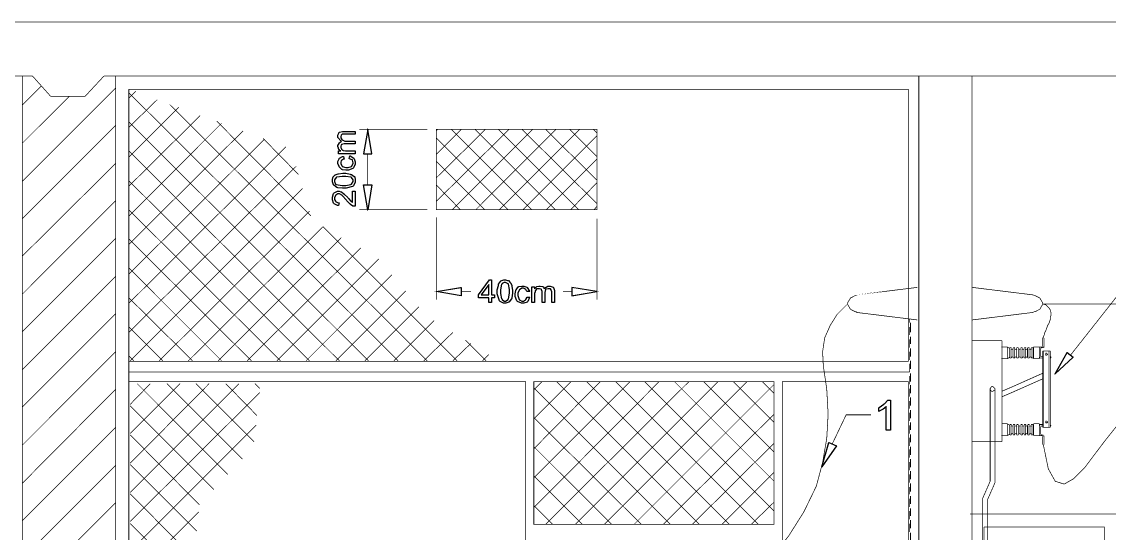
# Model space of a CAD drawing. Header units: metres. Extents: x -593 to 248, y 430 to 1024.
# Drawn here: x 97.4 to 164, y 659.2 to 690.5 of the extents above; entities that cross this region are included whole.
import ezdxf

# ---------------------------------------------------------------- set-up
doc = ezdxf.new("R2010")
doc.units = ezdxf.units.M
doc.header["$MEASUREMENT"] = 0
for name, color, linetype in [('C00-00-00-BLACK', 7, 'Continuous'), ('C00-7E-FF', 150, 'Continuous'), ('CFF-00-00', 1, 'Continuous'), ('CFF-7E-00', 30, 'Continuous')]:
    doc.layers.add(name, color=color, linetype=linetype)

msp = doc.modelspace()

# ---------------------------------------------------------------- linework, layer by layer
at = {"layer": 'C00-00-00-BLACK', "const_width": 0.0423}
for points in [[(221.94, 690.528), (89.234, 690.528)], [(98.057, 687.223), (89.234, 687.223), (89.234, 690.528)], [(97.421, 616.899), (97.421, 687.223)], [(99.159, 685.992), (98.057, 687.223)], [(99.159, 685.992), (101.279, 685.992), (102.425, 687.223)], [(102.425, 687.223), (208.75, 687.223)], [(103.147, 618.553), (103.147, 687.223)], [(152.343, 618.553), (152.343, 687.223)], [(155.609, 618.553), (155.609, 687.223)], [(97.421, 685.443), (98.609, 686.628)], [(97.421, 680.778), (103.147, 686.501)], [(103.952, 618.553), (103.952, 686.416)], [(103.952, 686.416), (151.706, 686.416), (151.706, 669.758), (119.856, 669.758), (103.952, 669.758)], [(103.952, 685.866), (104.378, 686.289)], [(120.451, 669.801), (103.952, 686.205)], [(97.421, 683.111), (100.306, 685.992)], [(103.952, 684.085), (105.69, 685.782)], [(122.231, 669.801), (106.454, 685.486)], [(103.952, 682.262), (107.004, 685.316)], [(103.952, 680.482), (108.319, 684.805)], [(97.421, 678.489), (103.147, 684.212)], [(118.625, 669.801), (103.952, 684.424)], [(103.952, 678.659), (109.635, 684.339)], [(115.106, 678.659), (109.338, 684.466)], [(103.952, 676.924), (110.95, 683.873)], [(122.781, 683.873), (122.867, 683.959)], [(122.781, 682.432), (124.308, 683.959)], [(122.781, 680.992), (125.792, 683.959)], [(122.781, 679.55), (127.235, 683.959)], [(127.193, 679.042), (122.781, 683.45)], [(128.634, 679.042), (123.716, 683.959)], [(123.758, 679.042), (128.677, 683.959)], [(130.077, 679.042), (125.157, 683.959)], [(125.2, 679.042), (130.118, 683.959)], [(131.518, 679.042), (126.6, 683.959)], [(126.641, 679.042), (131.561, 683.959)], [(132.622, 679.423), (128.041, 683.959)], [(128.084, 679.042), (132.622, 683.577)], [(132.622, 680.862), (129.484, 683.959)], [(132.622, 682.305), (130.968, 683.959)], [(132.622, 683.746), (132.41, 683.959)], [(103.952, 675.1), (112.264, 683.366)], [(103.952, 673.319), (113.579, 682.898)], [(114.341, 681.204), (112.18, 683.407)], [(116.845, 669.801), (103.952, 682.644)], [(129.525, 679.042), (132.622, 682.136)], [(97.421, 676.2), (103.147, 681.882)], [(103.952, 671.538), (114.214, 681.713)], [(125.75, 679.042), (122.781, 682.009)], [(115.022, 669.801), (103.952, 680.821)], [(104.036, 669.801), (114.599, 680.355)], [(124.266, 679.042), (122.781, 680.566)], [(131.01, 679.042), (132.622, 680.694)], [(97.421, 673.87), (103.147, 679.593)], [(113.241, 669.801), (103.952, 679.042)], [(105.819, 669.801), (115.022, 678.958)], [(122.824, 679.042), (122.781, 679.084)], [(132.452, 679.042), (132.622, 679.254)], [(107.6, 669.801), (115.825, 677.982)], [(124.055, 669.801), (115.825, 678.024)], [(97.421, 671.581), (103.147, 677.304)], [(111.458, 669.801), (103.952, 677.261)], [(109.423, 669.801), (116.971, 677.347)], [(111.203, 669.801), (118.159, 676.709)], [(109.635, 669.801), (103.952, 675.481)], [(113.029, 669.801), (119.263, 676.031)], [(97.421, 669.251), (103.147, 674.972)], [(114.809, 669.801), (120.067, 675.058)], [(155.609, 674.293), (159.384, 673.827)], [(155.609, 674.293), (159.384, 673.827)], [(107.854, 669.801), (103.952, 673.658)], [(116.632, 669.801), (120.917, 674.081)], [(148.526, 673.785), (148.432, 673.785), (148.155, 673.643), (147.984, 673.352), (147.975, 673.277)], [(148.526, 673.785), (148.432, 673.785), (148.155, 673.643), (147.984, 673.352), (147.975, 673.277)], [(159.935, 673.277), (159.924, 673.352), (159.754, 673.643), (159.476, 673.785), (159.384, 673.785)], [(159.935, 673.277), (159.924, 673.352), (159.754, 673.643), (159.476, 673.785), (159.384, 673.785)], [(118.413, 669.801), (121.723, 673.108)], [(147.975, 673.319), (147.984, 673.246), (148.155, 672.955), (148.432, 672.812), (148.526, 672.812)], [(147.975, 673.319), (147.984, 673.246), (148.155, 672.955), (148.432, 672.812), (148.526, 672.812)], [(159.384, 672.812), (159.476, 672.812), (159.754, 672.955), (159.924, 673.246), (159.935, 673.319)], [(159.384, 672.812), (159.476, 672.812), (159.754, 672.955), (159.924, 673.246), (159.935, 673.319)], [(97.421, 666.962), (103.147, 672.682)], [(120.196, 669.801), (122.655, 672.259)], [(152.259, 672.3), (148.483, 672.766)], [(152.259, 672.3), (148.483, 672.766)], [(151.79, 672.386), (151.79, 672.131)], [(151.833, 672.131), (151.833, 671.538)], [(155.609, 672.3), (159.384, 672.766)], [(155.609, 672.3), (159.384, 672.766)], [(106.031, 669.801), (103.952, 671.877)], [(122.019, 669.801), (123.8, 671.538)], [(151.79, 671.877), (151.79, 671.369)], [(123.8, 669.801), (124.904, 670.862)], [(125.835, 669.801), (124.565, 671.072)], [(151.79, 671.116), (151.79, 670.605)], [(151.833, 671.285), (151.833, 670.819)], [(155.609, 671.031), (155.609, 664.842)], [(156.458, 671.031), (155.609, 671.031)], [(157.431, 671.031), (156.458, 671.031)], [(157.431, 671.031), (157.431, 669.588)], [(159.935, 671.201), (159.935, 670.69)], [(159.977, 671.201), (160.019, 671.201)], [(159.977, 671.201), (160.019, 671.201)], [(159.977, 671.201), (160.019, 671.201)], [(160.019, 671.201), (160.019, 670.605)], [(97.421, 664.628), (103.147, 670.351)], [(125.623, 669.801), (126.007, 670.181)], [(151.79, 670.351), (151.79, 669.843)], [(151.833, 670.563), (151.833, 670.054)], [(157.772, 670.647), (157.389, 670.647)], [(157.772, 670.647), (157.899, 670.563)], [(157.772, 670.647), (157.772, 669.927)], [(158.026, 670.563), (158.026, 670.563), (157.994, 670.605), (157.985, 670.605), (157.985, 670.605), (157.942, 670.605), (157.942, 670.605), (157.931, 670.605), (157.899, 670.563), (157.899, 670.563)], [(157.899, 670.309), (157.899, 670.563)], [(157.899, 670.012), (157.899, 670.309)], [(157.985, 670.309), (157.985, 670.563)], [(157.985, 670.52), (157.994, 670.51), (158.1, 670.51), (158.111, 670.52)], [(157.985, 670.012), (157.985, 670.309)], [(158.238, 670.563), (158.238, 670.563), (158.205, 670.605), (158.196, 670.605), (158.196, 670.605), (158.154, 670.605), (158.154, 670.605), (158.143, 670.605), (158.111, 670.563), (158.111, 670.563)], [(158.111, 670.309), (158.111, 670.563)], [(158.111, 670.012), (158.111, 670.309)], [(158.196, 670.309), (158.196, 670.563)], [(158.196, 670.012), (158.196, 670.309)], [(158.238, 670.52), (158.248, 670.51), (158.354, 670.51), (158.365, 670.52)], [(158.45, 670.563), (158.45, 670.563), (158.418, 670.605), (158.408, 670.605), (158.408, 670.605), (158.365, 670.605), (158.365, 670.605), (158.354, 670.605), (158.324, 670.563), (158.324, 670.563)], [(158.324, 670.309), (158.324, 670.563)], [(158.324, 670.012), (158.324, 670.309)], [(158.45, 670.309), (158.45, 670.563)], [(158.45, 670.52), (158.46, 670.51), (158.566, 670.51), (158.577, 670.52)], [(158.45, 670.012), (158.45, 670.309)], [(158.535, 670.309), (158.535, 670.563)], [(158.535, 670.012), (158.535, 670.309)], [(158.704, 670.563), (158.704, 670.563), (158.671, 670.605), (158.661, 670.605), (158.661, 670.605), (158.62, 670.605), (158.62, 670.605), (158.609, 670.605), (158.577, 670.563), (158.577, 670.563)], [(158.661, 670.309), (158.661, 670.563)], [(158.661, 670.52), (158.671, 670.51), (158.777, 670.51), (158.788, 670.52)], [(158.661, 670.012), (158.661, 670.309)], [(158.916, 670.563), (158.916, 670.563), (158.883, 670.605), (158.873, 670.605), (158.873, 670.605), (158.831, 670.605), (158.831, 670.605), (158.82, 670.605), (158.788, 670.563), (158.788, 670.563)], [(158.788, 670.309), (158.788, 670.563)], [(158.788, 670.012), (158.788, 670.309)], [(158.873, 670.309), (158.873, 670.563)], [(158.873, 670.52), (158.883, 670.51), (158.989, 670.51), (159, 670.52)], [(158.873, 670.012), (158.873, 670.309)], [(159, 670.309), (159, 670.563)], [(159, 670.012), (159, 670.309)], [(159.13, 670.563), (159.13, 670.563), (159.097, 670.605), (159.087, 670.605), (159.087, 670.605), (159.046, 670.605), (159.046, 670.605), (159.035, 670.605), (159.003, 670.563), (159.003, 670.563)], [(159.087, 670.309), (159.087, 670.563)], [(159.087, 670.012), (159.087, 670.309)], [(159.13, 670.52), (159.139, 670.51), (159.246, 670.51), (159.257, 670.52)], [(159.342, 670.563), (159.342, 670.563), (159.309, 670.605), (159.3, 670.605), (159.3, 670.605), (159.257, 670.605), (159.257, 670.605), (159.246, 670.605), (159.215, 670.563), (159.215, 670.563)], [(159.215, 670.309), (159.215, 670.563)], [(159.215, 670.012), (159.215, 670.309)], [(159.342, 670.563), (159.384, 670.647)], [(159.342, 670.309), (159.342, 670.563)], [(159.342, 670.012), (159.342, 670.309)], [(159.723, 670.647), (159.384, 670.647)], [(159.384, 670.647), (159.384, 669.927)], [(159.723, 670.647), (159.723, 669.927)], [(159.935, 670.647), (159.723, 670.647)], [(159.723, 670.647), (159.765, 670.647)], [(159.977, 670.605), (159.808, 670.605)], [(159.808, 670.563), (159.808, 670.054)], [(159.808, 670.563), (159.849, 670.563)], [(159.935, 670.69), (159.977, 670.69)], [(159.935, 670.393), (159.977, 670.393)], [(159.935, 670.393), (160.358, 670.393)], [(159.935, 670.393), (159.935, 669.292)], [(159.977, 670.605), (160.019, 670.605)], [(159.977, 670.393), (159.977, 669.292)], [(160.146, 670.181), (160.188, 670.181)], [(160.315, 670.393), (160.315, 669.292)], [(160.358, 670.393), (160.401, 670.393)], [(160.401, 670.393), (160.401, 669.292)], [(104.248, 669.801), (103.952, 670.097)], [(151.79, 669.631), (151.79, 669.123)], [(151.833, 669.801), (151.833, 669.292)], [(157.772, 669.927), (157.389, 669.927)], [(157.431, 669.588), (157.431, 666.451)], [(157.772, 669.927), (157.899, 670.012)], [(157.899, 670.012), (157.899, 670.012), (157.931, 669.97), (157.942, 669.97), (157.942, 669.97), (157.985, 669.97), (157.985, 669.97), (157.994, 669.97), (158.026, 670.012), (158.026, 670.012)], [(158.111, 670.012), (158.1, 670.023), (157.994, 670.023), (157.985, 670.012)], [(158.111, 670.012), (158.111, 670.012), (158.143, 669.97), (158.154, 669.97), (158.154, 669.97), (158.196, 669.97), (158.196, 669.97), (158.205, 669.97), (158.238, 670.012), (158.238, 670.012)], [(158.365, 670.012), (158.354, 670.023), (158.248, 670.023), (158.238, 670.012)], [(158.324, 670.012), (158.324, 670.012), (158.354, 669.97), (158.365, 669.97), (158.365, 669.97), (158.408, 669.97), (158.408, 669.97), (158.418, 669.97), (158.45, 670.012), (158.45, 670.012)], [(158.577, 670.012), (158.566, 670.023), (158.46, 670.023), (158.45, 670.012)], [(158.577, 670.012), (158.577, 670.012), (158.609, 669.97), (158.62, 669.97), (158.62, 669.97), (158.661, 669.97), (158.661, 669.97), (158.671, 669.97), (158.704, 670.012), (158.704, 670.012)], [(158.788, 670.012), (158.777, 670.023), (158.671, 670.023), (158.661, 670.012)], [(158.788, 670.012), (158.788, 670.012), (158.82, 669.97), (158.831, 669.97), (158.831, 669.97), (158.873, 669.97), (158.873, 669.97), (158.883, 669.97), (158.916, 670.012), (158.916, 670.012)], [(159, 670.012), (158.989, 670.023), (158.883, 670.023), (158.873, 670.012)], [(159, 670.012), (159, 670.012), (159.032, 669.97), (159.043, 669.97), (159.043, 669.97), (159.084, 669.97), (159.084, 669.97), (159.094, 669.97), (159.127, 670.012), (159.127, 670.012)], [(159.257, 670.012), (159.246, 670.023), (159.139, 670.023), (159.13, 670.012)], [(159.215, 670.012), (159.215, 670.012), (159.246, 669.97), (159.257, 669.97), (159.257, 669.97), (159.3, 669.97), (159.3, 669.97), (159.309, 669.97), (159.342, 670.012), (159.342, 670.012)], [(159.342, 670.012), (159.384, 669.927)], [(159.723, 669.927), (159.384, 669.927)], [(159.723, 670.012), (159.765, 670.012)], [(159.935, 669.97), (159.723, 669.97)], [(159.808, 670.054), (159.935, 670.054)], [(159.808, 670.054), (159.849, 670.054)], [(160.401, 670.054), (160.442, 670.054)], [(160.442, 669.97), (160.401, 669.97)], [(160.442, 670.054), (160.442, 669.97)], [(103.952, 669.123), (151.79, 669.123)], [(151.79, 668.869), (151.79, 668.358)], [(151.833, 669.039), (151.833, 668.528)], [(159.935, 669.039), (158.026, 668.19)], [(159.935, 669.378), (159.935, 665.731)], [(159.977, 669.378), (159.977, 665.731)], [(160.315, 669.378), (160.315, 665.731)], [(160.401, 669.378), (160.401, 665.731)], [(103.952, 668.528), (128.254, 668.528), (128.254, 621.689)], [(104.036, 667.132), (105.266, 668.401)], [(104.036, 665.35), (107.089, 668.401)], [(104.036, 663.528), (108.873, 668.401)], [(104.036, 661.746), (110.696, 668.401)], [(110.015, 662.85), (104.462, 668.401)], [(110.907, 663.781), (106.285, 668.401)], [(111.629, 664.842), (108.065, 668.401)], [(111.798, 666.451), (109.888, 668.401)], [(111.968, 668.104), (111.672, 668.401)], [(128.761, 668.02), (129.272, 668.528)], [(128.761, 666.24), (131.052, 668.528)], [(128.761, 664.417), (132.833, 668.528)], [(128.761, 662.636), (134.659, 668.528)], [(128.761, 660.816), (136.439, 668.528)], [(137.117, 659.796), (128.761, 668.147)], [(129.484, 659.796), (138.262, 668.528)], [(138.9, 659.796), (130.161, 668.528)], [(131.306, 659.796), (140.043, 668.528)], [(140.723, 659.796), (131.987, 668.528)], [(133.088, 659.796), (141.826, 668.528)], [(142.504, 659.796), (133.767, 668.528)], [(134.912, 659.796), (143.48, 668.358)], [(143.48, 660.601), (135.547, 668.528)], [(143.48, 662.424), (137.371, 668.528)], [(143.48, 664.205), (139.154, 668.528)], [(143.48, 666.028), (140.977, 668.528)], [(143.48, 667.808), (142.757, 668.528)], [(151.706, 621.689), (151.706, 668.528), (143.988, 668.528), (143.988, 621.689)], [(151.833, 668.317), (151.833, 667.808)], [(158.026, 668.19), (157.431, 667.935)], [(159.935, 668.697), (158.026, 667.851)], [(97.421, 662.297), (103.147, 668.061)], [(104.036, 659.966), (111.968, 667.851)], [(151.79, 668.104), (151.79, 667.597)], [(151.833, 667.555), (151.833, 667.046)], [(156.712, 668.061), (156.712, 662.424)], [(157.008, 668.061), (157.008, 662.339)], [(158.026, 667.851), (157.431, 667.597)], [(109.169, 661.915), (104.036, 667.046)], [(151.79, 667.342), (151.79, 666.877)], [(151.833, 666.793), (151.833, 666.281)], [(135.337, 659.796), (128.761, 666.324)], [(136.694, 659.796), (143.48, 666.536)], [(151.79, 666.62), (151.79, 666.112)], [(157.431, 666.451), (157.431, 664.842)], [(97.421, 660.008), (103.147, 665.731)], [(104.036, 658.142), (111.757, 665.858)], [(151.79, 665.858), (151.79, 665.35)], [(151.833, 666.028), (151.833, 665.562)], [(157.772, 665.943), (157.431, 665.943)], [(157.772, 665.943), (157.899, 665.858)], [(157.772, 665.943), (157.772, 665.223)], [(158.026, 665.858), (158.026, 665.858), (157.994, 665.901), (157.985, 665.901), (157.985, 665.901), (157.942, 665.901), (157.942, 665.901), (157.931, 665.901), (157.899, 665.858), (157.899, 665.858)], [(157.899, 665.604), (157.899, 665.858)], [(157.899, 665.308), (157.899, 665.604)], [(157.985, 665.604), (157.985, 665.858)], [(157.985, 665.815), (157.994, 665.806), (158.1, 665.806), (158.111, 665.815)], [(157.985, 665.308), (157.985, 665.604)], [(158.238, 665.858), (158.238, 665.858), (158.205, 665.901), (158.196, 665.901), (158.196, 665.901), (158.154, 665.901), (158.154, 665.901), (158.143, 665.901), (158.111, 665.858), (158.111, 665.858)], [(158.111, 665.604), (158.111, 665.858)], [(158.111, 665.308), (158.111, 665.604)], [(158.196, 665.604), (158.196, 665.858)], [(158.196, 665.308), (158.196, 665.604)], [(158.238, 665.815), (158.248, 665.806), (158.354, 665.806), (158.365, 665.815)], [(158.45, 665.858), (158.45, 665.858), (158.418, 665.901), (158.408, 665.901), (158.408, 665.901), (158.365, 665.901), (158.365, 665.901), (158.354, 665.901), (158.324, 665.858), (158.324, 665.858)], [(158.324, 665.604), (158.324, 665.858)], [(158.324, 665.308), (158.324, 665.604)], [(158.45, 665.604), (158.45, 665.858)], [(158.45, 665.815), (158.46, 665.806), (158.566, 665.806), (158.577, 665.815)], [(158.45, 665.308), (158.45, 665.604)], [(158.535, 665.604), (158.535, 665.858)], [(158.535, 665.308), (158.535, 665.604)], [(158.704, 665.858), (158.704, 665.858), (158.671, 665.901), (158.661, 665.901), (158.661, 665.901), (158.62, 665.901), (158.62, 665.901), (158.609, 665.901), (158.577, 665.858), (158.577, 665.858)], [(158.661, 665.604), (158.661, 665.858)], [(158.661, 665.815), (158.671, 665.806), (158.777, 665.806), (158.788, 665.815)], [(158.661, 665.308), (158.661, 665.604)], [(158.916, 665.858), (158.916, 665.858), (158.883, 665.901), (158.873, 665.901), (158.873, 665.901), (158.831, 665.901), (158.831, 665.901), (158.82, 665.901), (158.788, 665.858), (158.788, 665.858)], [(158.788, 665.604), (158.788, 665.858)], [(158.788, 665.308), (158.788, 665.604)], [(158.873, 665.604), (158.873, 665.858)], [(158.873, 665.815), (158.883, 665.806), (158.989, 665.806), (159, 665.815)], [(158.873, 665.308), (158.873, 665.604)], [(159, 665.604), (159, 665.858)], [(159, 665.308), (159, 665.604)], [(159.13, 665.858), (159.13, 665.858), (159.097, 665.901), (159.087, 665.901), (159.087, 665.901), (159.046, 665.901), (159.046, 665.901), (159.035, 665.901), (159.003, 665.858), (159.003, 665.858)], [(159.087, 665.604), (159.087, 665.858)], [(159.087, 665.308), (159.087, 665.604)], [(159.13, 665.815), (159.139, 665.806), (159.246, 665.806), (159.257, 665.815)], [(159.342, 665.858), (159.342, 665.858), (159.309, 665.901), (159.3, 665.901), (159.3, 665.901), (159.257, 665.901), (159.257, 665.901), (159.246, 665.901), (159.215, 665.858), (159.215, 665.858)], [(159.215, 665.604), (159.215, 665.858)], [(159.215, 665.308), (159.215, 665.604)], [(159.342, 665.858), (159.384, 665.943)], [(159.342, 665.604), (159.342, 665.858)], [(159.342, 665.308), (159.342, 665.604)], [(159.723, 665.943), (159.384, 665.943)], [(159.384, 665.943), (159.384, 665.223)], [(159.723, 665.943), (159.723, 665.223)], [(159.935, 665.901), (159.723, 665.901)], [(159.723, 665.858), (159.765, 665.858)], [(159.808, 665.815), (159.935, 665.815)], [(159.808, 665.774), (159.849, 665.774)], [(159.808, 665.308), (159.808, 665.774)], [(159.935, 665.731), (159.977, 665.731)], [(159.935, 665.731), (160.401, 665.731)], [(160.146, 666.028), (160.188, 666.028)], [(160.401, 665.858), (160.442, 665.858)], [(160.442, 665.815), (160.401, 665.815)], [(160.442, 665.858), (160.442, 665.815)], [(108.278, 660.984), (104.036, 665.266)], [(151.79, 665.096), (151.79, 664.586)], [(151.833, 665.308), (151.833, 664.8)], [(156.542, 664.842), (155.609, 664.842)], [(157.431, 664.842), (156.542, 664.842)], [(157.772, 665.223), (157.389, 665.223)], [(157.772, 665.223), (157.899, 665.308)], [(157.899, 665.308), (157.899, 665.308), (157.931, 665.266), (157.942, 665.266), (157.942, 665.266), (157.985, 665.266), (157.985, 665.266), (157.994, 665.266), (158.026, 665.308), (158.026, 665.308)], [(158.111, 665.35), (158.1, 665.361), (157.994, 665.361), (157.985, 665.35)], [(158.111, 665.308), (158.111, 665.308), (158.143, 665.266), (158.154, 665.266), (158.154, 665.266), (158.196, 665.266), (158.196, 665.266), (158.205, 665.266), (158.238, 665.308), (158.238, 665.308)], [(158.365, 665.35), (158.354, 665.361), (158.248, 665.361), (158.238, 665.35)], [(158.324, 665.308), (158.324, 665.308), (158.354, 665.266), (158.365, 665.266), (158.365, 665.266), (158.408, 665.266), (158.408, 665.266), (158.418, 665.266), (158.45, 665.308), (158.45, 665.308)], [(158.577, 665.35), (158.566, 665.361), (158.46, 665.361), (158.45, 665.35)], [(158.577, 665.308), (158.577, 665.308), (158.609, 665.266), (158.62, 665.266), (158.62, 665.266), (158.661, 665.266), (158.661, 665.266), (158.671, 665.266), (158.704, 665.308), (158.704, 665.308)], [(158.788, 665.35), (158.777, 665.361), (158.671, 665.361), (158.661, 665.35)], [(158.788, 665.308), (158.788, 665.308), (158.82, 665.266), (158.831, 665.266), (158.831, 665.266), (158.873, 665.266), (158.873, 665.266), (158.883, 665.266), (158.916, 665.308), (158.916, 665.308)], [(159, 665.35), (158.989, 665.361), (158.883, 665.361), (158.873, 665.35)], [(159, 665.308), (159, 665.308), (159.032, 665.266), (159.043, 665.266), (159.043, 665.266), (159.084, 665.266), (159.084, 665.266), (159.094, 665.266), (159.127, 665.308), (159.127, 665.308)], [(159.257, 665.35), (159.246, 665.361), (159.139, 665.361), (159.13, 665.35)], [(159.215, 665.308), (159.215, 665.308), (159.246, 665.266), (159.257, 665.266), (159.257, 665.266), (159.3, 665.266), (159.3, 665.266), (159.309, 665.266), (159.342, 665.308), (159.342, 665.308)], [(159.342, 665.308), (159.384, 665.223)], [(159.723, 665.223), (159.384, 665.223)], [(159.935, 665.223), (159.723, 665.223)], [(159.723, 665.223), (159.765, 665.223)], [(159.808, 665.308), (159.849, 665.308)], [(159.977, 665.266), (159.808, 665.266)], [(159.935, 665.181), (159.977, 665.181)], [(159.935, 664.67), (159.935, 665.181)], [(159.977, 665.223), (160.019, 665.223)], [(160.019, 664.67), (160.019, 665.223)], [(133.514, 659.796), (128.761, 664.544)], [(138.474, 659.796), (143.48, 664.757)], [(151.79, 664.374), (151.79, 663.866)], [(151.833, 664.544), (151.833, 664.035)], [(159.977, 664.67), (160.019, 664.67)], [(159.977, 664.67), (160.019, 664.67)], [(159.977, 664.628), (160.019, 664.628)], [(151.79, 663.612), (151.79, 663.104)], [(151.833, 663.781), (151.833, 663.273)], [(97.421, 657.677), (103.147, 663.4)], [(108.108, 659.373), (104.036, 663.443)], [(140.298, 659.796), (143.48, 662.977)], [(151.79, 662.85), (151.79, 662.339)], [(151.833, 663.062), (151.833, 662.551)], [(131.733, 659.796), (128.761, 662.766)], [(151.833, 662.297), (151.833, 661.789)], [(156.246, 661.366), (156.712, 662.424)], [(156.542, 661.28), (157.008, 662.339)], [(107.939, 657.719), (104.036, 661.662)], [(151.79, 662.085), (151.79, 661.619)], [(151.833, 661.535), (151.833, 661.027)], [(97.421, 655.389), (103.147, 661.112)], [(129.907, 659.796), (128.761, 660.943)], [(142.081, 659.796), (143.48, 661.153)], [(151.79, 661.366), (151.79, 660.857)], [(156.246, 661.366), (156.246, 646.359)], [(156.542, 661.28), (156.542, 646.359)], [(104.036, 656.362), (108.235, 660.558)], [(151.79, 660.601), (151.79, 660.092)], [(151.833, 660.773), (151.833, 660.305)], [(155.481, 660.431), (164.514, 660.431), (164.514, 618.426)], [(107.769, 656.108), (104.036, 659.839)], [(151.79, 659.839), (151.79, 659.33)], [(151.833, 660.051), (151.833, 659.543)], [(156.331, 659.627), (163.71, 659.627), (163.71, 618.426)], [(163.71, 622.495), (156.331, 622.495), (156.331, 659.627)], [(151.833, 659.289), (151.833, 658.781)]]:
    msp.add_lwpolyline(points, dxfattribs=at)
for points in [[(122.781, 683.959), (132.622, 683.959), (132.622, 679.042), (122.781, 679.042), (122.781, 683.959)], [(148.483, 673.827), (152.259, 674.293), (148.483, 673.827)], [(160.231, 670.181), (160.231, 670.203), (160.166, 670.266), (160.146, 670.266), (160.135, 670.266), (160.104, 670.203), (160.104, 670.181), (160.104, 670.171), (160.135, 670.14), (160.146, 670.14), (160.166, 670.14), (160.231, 670.171), (160.231, 670.181)], [(128.761, 659.796), (128.761, 668.528), (143.48, 668.528), (143.48, 659.796), (128.761, 659.796)], [(157.008, 668.061), (157.008, 668.104), (156.88, 668.231), (156.838, 668.231), (156.806, 668.231), (156.712, 668.104), (156.712, 668.061), (156.712, 668.03), (156.806, 667.935), (156.838, 667.935), (156.88, 667.935), (157.008, 668.03), (157.008, 668.061)], [(160.231, 666.028), (160.231, 666.05), (160.166, 666.112), (160.146, 666.112), (160.135, 666.112), (160.104, 666.05), (160.104, 666.028), (160.104, 666.018), (160.135, 665.985), (160.146, 665.985), (160.166, 665.985), (160.231, 666.018), (160.231, 666.028)]]:
    msp.add_lwpolyline(points, close=True, dxfattribs=at)
at = {"layer": 'C00-7E-FF', "const_width": 0.0423}
for points in [[(122.231, 683.959), (118.074, 683.959)], [(118.583, 682.475), (118.583, 680.566)], [(122.231, 679.042), (118.074, 679.042)], [(122.781, 678.575), (122.781, 673.531)], [(132.622, 678.489), (132.622, 673.531)], [(161.631, 670.14), (165.109, 674.547), (166.636, 674.547)], [(124.308, 674.04), (124.904, 674.04)], [(131.095, 674.04), (130.544, 674.04)], [(147.042, 664.716), (147.891, 666.493), (149.418, 666.493)]]:
    msp.add_lwpolyline(points, dxfattribs=at)
for points in [[(118.329, 682.475), (118.839, 682.475), (118.583, 683.959), (118.329, 682.475)], [(118.329, 680.566), (118.839, 680.566), (118.583, 679.042), (118.329, 680.566)], [(124.308, 674.293), (124.308, 673.785), (122.781, 674.04), (124.308, 674.293)], [(131.095, 674.293), (131.095, 673.785), (132.622, 674.04), (131.095, 674.293)], [(161.799, 670.012), (160.699, 668.996), (161.419, 670.309), (161.799, 670.012)], [(147.295, 664.586), (146.407, 663.316), (146.83, 664.8), (147.295, 664.586)]]:
    msp.add_lwpolyline(points, close=True, dxfattribs=at)
at = {"layer": 'C00-7E-FF'}
for points in [[(118.329, 682.475), (118.839, 682.475), (118.583, 683.959), (118.329, 682.475)], [(118.329, 680.566), (118.839, 680.566), (118.583, 679.042), (118.329, 680.566)], [(124.308, 674.293), (124.308, 673.785), (122.781, 674.04), (124.308, 674.293)], [(131.095, 674.293), (131.095, 673.785), (132.622, 674.04), (131.095, 674.293)], [(161.799, 670.012), (160.699, 668.996), (161.419, 670.309), (161.799, 670.012)], [(147.295, 664.586), (146.407, 663.316), (146.83, 664.8), (147.295, 664.586)]]:
    msp.add_lwpolyline(points, close=True, dxfattribs=at)
at = {"layer": 'CFF-00-00', "const_width": 0.0423}
for points in [[(147.933, 673.235), (147.338, 672.64), (146.913, 671.963), (146.576, 671.201), (146.449, 670.351), (146.491, 669.504)], [(159.935, 671.201), (160.019, 671.369), (160.062, 671.538), (160.146, 671.708), (160.188, 671.835), (160.231, 671.963), (160.315, 672.09), (160.358, 672.217), (160.401, 672.343), (160.401, 672.47), (160.442, 672.597), (160.442, 672.723), (160.401, 672.896), (160.358, 672.981), (160.231, 673.108), (160.104, 673.235), (159.935, 673.277)], [(166.593, 668.486), (166.593, 673.277), (159.935, 673.277)], [(134.912, 653.397), (136.016, 653.397), (137.158, 653.566), (138.262, 653.905), (139.323, 654.328), (140.342, 654.923), (141.231, 655.643), (142.038, 656.489), (143.269, 657.719), (144.368, 659.077), (145.303, 660.558), (146.065, 662.128), (146.449, 663.569), (146.703, 665.053), (146.787, 666.536), (146.703, 668.061), (146.491, 669.504)], [(164.473, 665.815), (163.795, 664.969), (163.115, 664.078), (162.48, 663.232), (161.842, 662.593), (161.249, 662.254), (160.699, 662.424), (160.274, 663.189), (159.977, 664.628)]]:
    msp.add_lwpolyline(points, dxfattribs=at)
at = {"layer": 'CFF-7E-00'}
for points in [[(117.82, 682.475), (116.802, 682.475), (116.802, 682.644), (116.929, 682.644), (116.897, 682.644), (116.812, 682.75), (116.802, 682.771), (116.802, 682.814), (116.759, 682.909), (116.759, 682.94), (116.759, 682.983), (116.834, 683.101), (116.845, 683.111), (116.845, 683.144), (116.95, 683.23), (116.971, 683.239), (116.94, 683.261), (116.759, 683.468), (116.759, 683.536), (116.759, 683.599), (116.834, 683.769), (116.845, 683.789), (116.865, 683.8), (117.039, 683.832), (117.098, 683.832), (117.82, 683.832), (117.82, 683.662), (117.182, 683.662), (117.14, 683.662), (117.045, 683.662), (117.014, 683.662), (117.014, 683.662), (116.971, 683.62), (116.971, 683.62), (116.961, 683.61), (116.929, 683.523), (116.929, 683.493), (116.929, 683.451), (116.992, 683.334), (117.014, 683.323), (117.024, 683.314), (117.174, 683.239), (117.225, 683.239), (117.82, 683.239), (117.82, 683.07), (117.141, 683.07), (117.141, 683.07), (116.981, 683.038), (116.971, 683.027), (116.961, 683.027), (116.929, 682.931), (116.929, 682.898), (116.929, 682.866), (116.961, 682.782), (116.971, 682.771), (116.971, 682.75), (117.034, 682.685), (117.055, 682.685), (117.076, 682.676), (117.219, 682.644), (117.268, 682.644), (117.82, 682.644), (117.82, 682.475)], [(117.44, 682.178), (117.481, 682.348), (117.502, 682.338), (117.725, 682.2), (117.736, 682.178), (117.757, 682.157), (117.82, 681.982), (117.82, 681.923), (117.82, 681.839), (117.714, 681.608), (117.694, 681.586), (117.672, 681.565), (117.403, 681.458), (117.313, 681.458), (117.237, 681.458), (117.035, 681.491), (117.014, 681.5), (116.992, 681.511), (116.854, 681.649), (116.845, 681.67), (116.834, 681.692), (116.759, 681.865), (116.759, 681.923), (116.759, 681.988), (116.834, 682.157), (116.845, 682.178), (116.865, 682.2), (117.039, 682.305), (117.098, 682.305), (117.141, 682.136), (117.098, 682.136), (116.981, 682.061), (116.971, 682.05), (116.961, 682.04), (116.929, 681.954), (116.929, 681.923), (116.929, 681.871), (116.992, 681.724), (117.014, 681.713), (117.024, 681.692), (117.24, 681.627), (117.313, 681.627), (117.386, 681.627), (117.587, 681.692), (117.61, 681.713), (117.619, 681.724), (117.694, 681.874), (117.694, 681.923), (117.694, 681.923), (117.66, 682.072), (117.651, 682.093), (117.64, 682.104), (117.461, 682.169), (117.44, 682.178)], [(117.141, 680.355), (117.035, 680.355), (116.75, 680.387), (116.718, 680.396), (116.696, 680.407), (116.515, 680.545), (116.506, 680.566), (116.484, 680.577), (116.42, 680.76), (116.42, 680.821), (116.42, 680.875), (116.452, 681.014), (116.463, 681.035), (116.463, 681.066), (116.568, 681.152), (116.59, 681.161), (116.599, 681.172), (116.78, 681.237), (116.802, 681.247), (116.802, 681.247), (117.055, 681.289), (117.141, 681.289), (117.236, 681.289), (117.502, 681.215), (117.524, 681.204), (117.587, 681.204), (117.756, 681.088), (117.778, 681.077), (117.787, 681.056), (117.82, 680.88), (117.82, 680.821), (117.82, 680.737), (117.714, 680.504), (117.694, 680.482), (117.662, 680.461), (117.271, 680.355), (117.141, 680.355)], [(117.141, 680.524), (117.247, 680.524), (117.556, 680.599), (117.567, 680.609), (117.587, 680.62), (117.694, 680.771), (117.694, 680.821), (117.694, 680.875), (117.587, 681.014), (117.567, 681.035), (117.556, 681.046), (117.245, 681.077), (117.141, 681.077), (117.024, 681.077), (116.696, 681.046), (116.675, 681.035), (116.653, 681.014), (116.548, 680.869), (116.548, 680.821), (116.548, 680.769), (116.622, 680.62), (116.632, 680.609), (116.653, 680.599), (117.018, 680.524), (117.141, 680.524)], [(117.651, 680.185), (117.82, 680.185), (117.82, 679.254), (117.789, 679.254), (117.717, 679.254), (117.694, 679.254), (117.683, 679.265), (117.534, 679.371), (117.524, 679.381), (117.502, 679.392), (117.334, 679.572), (117.313, 679.593), (117.28, 679.636), (117.024, 679.911), (117.014, 679.932), (116.992, 679.943), (116.849, 680.016), (116.802, 680.016), (116.759, 680.016), (116.642, 679.943), (116.632, 679.932), (116.622, 679.922), (116.548, 679.771), (116.548, 679.72), (116.548, 679.678), (116.622, 679.561), (116.632, 679.55), (116.642, 679.53), (116.794, 679.466), (116.845, 679.466), (116.802, 679.297), (116.728, 679.297), (116.526, 679.403), (116.506, 679.423), (116.495, 679.446), (116.42, 679.652), (116.42, 679.72), (116.42, 679.805), (116.495, 680.038), (116.506, 680.059), (116.526, 680.081), (116.733, 680.185), (116.802, 680.185), (116.843, 680.185), (116.938, 680.143), (116.971, 680.143), (116.981, 680.133), (117.119, 680.027), (117.141, 680.016), (117.151, 680.007), (117.364, 679.794), (117.397, 679.762), (117.418, 679.742), (117.556, 679.561), (117.567, 679.55), (117.587, 679.55), (117.634, 679.508), (117.651, 679.508), (117.651, 680.185)], [(126.007, 673.362), (126.007, 673.658), (125.369, 673.658), (125.369, 673.827), (126.049, 674.759), (126.177, 674.759), (126.177, 673.827), (126.345, 673.827), (126.345, 673.658), (126.177, 673.658), (126.177, 673.362), (126.007, 673.362)], [(126.007, 673.827), (126.007, 674.463), (125.539, 673.827), (126.007, 673.827)], [(126.514, 674.04), (126.514, 674.135), (126.589, 674.399), (126.6, 674.42), (126.6, 674.485), (126.716, 674.654), (126.726, 674.675), (126.747, 674.686), (126.921, 674.759), (126.98, 674.759), (127.033, 674.759), (127.153, 674.716), (127.193, 674.716), (127.202, 674.706), (127.308, 674.6), (127.319, 674.589), (127.329, 674.569), (127.406, 674.425), (127.406, 674.377), (127.416, 674.356), (127.449, 674.119), (127.449, 674.04), (127.449, 673.935), (127.416, 673.648), (127.406, 673.616), (127.395, 673.596), (127.256, 673.415), (127.235, 673.404), (127.224, 673.394), (127.041, 673.319), (126.98, 673.319), (126.906, 673.319), (126.705, 673.426), (126.684, 673.447), (126.662, 673.479), (126.514, 673.9), (126.514, 674.04)], [(126.726, 674.04), (126.726, 673.924), (126.789, 673.596), (126.811, 673.574), (126.82, 673.553), (126.94, 673.447), (126.98, 673.447), (127.033, 673.447), (127.182, 673.553), (127.193, 673.574), (127.202, 673.596), (127.276, 673.929), (127.276, 674.04), (127.276, 674.157), (127.202, 674.485), (127.193, 674.505), (127.182, 674.516), (127.03, 674.589), (126.98, 674.589), (126.937, 674.589), (126.82, 674.527), (126.811, 674.505), (126.789, 674.485), (126.726, 674.151), (126.726, 674.04)], [(128.338, 673.701), (128.507, 673.701), (128.496, 673.669), (128.39, 673.426), (128.38, 673.404), (128.358, 673.394), (128.152, 673.319), (128.084, 673.319), (127.999, 673.319), (127.766, 673.426), (127.745, 673.447), (127.723, 673.469), (127.618, 673.738), (127.618, 673.827), (127.618, 673.902), (127.65, 674.103), (127.661, 674.124), (127.671, 674.146), (127.808, 674.326), (127.83, 674.336), (127.851, 674.347), (128.025, 674.377), (128.084, 674.377), (128.147, 674.377), (128.327, 674.304), (128.338, 674.293), (128.358, 674.283), (128.496, 674.071), (128.507, 674.04), (128.338, 674.04), (128.327, 674.051), (128.271, 674.166), (128.254, 674.166), (128.242, 674.177), (128.123, 674.25), (128.084, 674.25), (128.03, 674.25), (127.881, 674.146), (127.872, 674.124), (127.861, 674.114), (127.788, 673.932), (127.788, 673.87), (127.788, 673.786), (127.861, 673.553), (127.872, 673.531), (127.881, 673.521), (128.033, 673.447), (128.084, 673.447), (128.125, 673.447), (128.242, 673.521), (128.254, 673.531), (128.263, 673.542), (128.338, 673.662), (128.338, 673.701)], [(128.634, 673.362), (128.634, 674.336), (128.803, 674.336), (128.803, 674.209), (128.814, 674.22), (128.922, 674.326), (128.933, 674.336), (128.943, 674.347), (129.063, 674.377), (129.102, 674.377), (129.155, 674.377), (129.304, 674.347), (129.314, 674.336), (129.324, 674.326), (129.399, 674.239), (129.399, 674.209), (129.419, 674.241), (129.626, 674.377), (129.695, 674.377), (129.758, 674.377), (129.937, 674.304), (129.948, 674.293), (129.958, 674.283), (130.034, 674.101), (130.034, 674.04), (130.034, 673.362), (129.864, 673.362), (129.864, 673.997), (129.864, 674.028), (129.831, 674.114), (129.822, 674.124), (129.822, 674.146), (129.79, 674.199), (129.78, 674.209), (129.758, 674.209), (129.695, 674.209), (129.695, 674.209), (129.641, 674.209), (129.494, 674.177), (129.484, 674.166), (129.473, 674.157), (129.441, 673.975), (129.441, 673.913), (129.441, 673.362), (129.272, 673.362), (129.272, 673.997), (129.272, 674.04), (129.229, 674.135), (129.229, 674.166), (129.218, 674.177), (129.098, 674.209), (129.06, 674.209), (129.028, 674.209), (128.956, 674.209), (128.933, 674.209), (128.922, 674.199), (128.858, 674.092), (128.849, 674.081), (128.849, 674.028), (128.803, 673.91), (128.803, 673.87), (128.803, 673.362), (128.634, 673.362)], [(150.605, 665.562), (150.349, 665.562), (150.349, 667.003), (150.338, 666.983), (150.157, 666.846), (150.137, 666.835), (150.115, 666.824), (149.904, 666.715), (149.883, 666.704), (149.883, 666.919), (149.915, 666.941), (150.199, 667.152), (150.221, 667.173), (150.253, 667.195), (150.425, 667.375), (150.436, 667.385), (150.605, 667.385), (150.605, 665.562)]]:
    msp.add_lwpolyline(points, close=True, dxfattribs=at)

doc.saveas('drawing.dxf')
